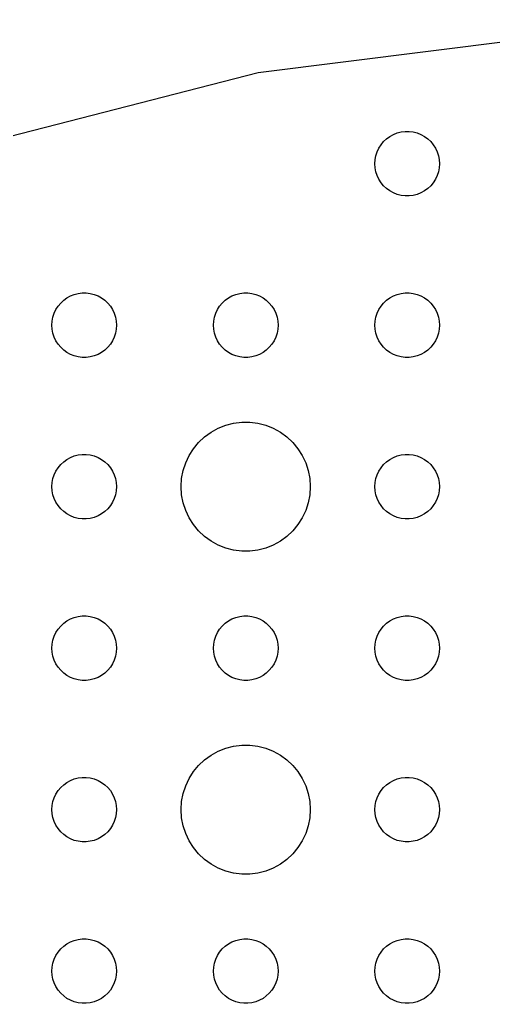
# Model space of a CAD drawing. Header units: metres. Extents: x -157 to 157, y -157 to 157.
# Drawn here: x -40.5 to -18.5, y 111 to 156.69 of the extents above; entities that cross this region are included whole.
import ezdxf

# ---------------------------------------------------------------- set-up
doc = ezdxf.new("R2010")
doc.units = ezdxf.units.M

msp = doc.modelspace()

# ---------------------------------------------------------------- linework, layer by layer
for p, q in [((-9.85811, 156.69), (-29.4189, 154.219)), ((-29.4189, 154.219), (-48.5157, 149.316)), ((-23.4561, 151.156), (-23.3037, 151.266)), ((-23.3037, 151.266), (-23.1387, 151.357)), ((-23.1387, 151.357), (-22.9635, 151.427)), ((-22.9635, 151.427), (-22.7811, 151.473)), ((-22.7811, 151.473), (-22.5942, 151.497)), ((-22.5942, 151.497), (-22.4058, 151.497)), ((-22.4058, 151.497), (-22.2189, 151.473)), ((-22.2189, 151.473), (-22.0365, 151.427)), ((-22.0365, 151.427), (-21.8613, 151.357)), ((-21.8613, 151.357), (-21.6963, 151.266)), ((-21.6963, 151.266), (-21.5439, 151.156)), ((-23.8145, 150.723), (-23.7135, 150.882)), ((-23.7135, 150.882), (-23.5934, 151.027)), ((-23.5934, 151.027), (-23.4561, 151.156)), ((-21.5439, 151.156), (-21.4065, 151.027)), ((-21.4065, 151.027), (-21.2865, 150.882)), ((-21.2865, 150.882), (-21.1855, 150.723)), ((-23.9882, 150.188), (-23.9529, 150.373)), ((-23.9529, 150.373), (-23.8947, 150.552)), ((-23.8947, 150.552), (-23.8145, 150.723)), ((-21.1855, 150.723), (-21.1053, 150.552)), ((-21.1053, 150.552), (-21.0471, 150.373)), ((-21.0471, 150.373), (-21.0118, 150.188)), ((-24, 150), (-23.9882, 150.188)), ((-23.9882, 149.812), (-24, 150)), ((-21.0118, 150.188), (-21, 150)), ((-21, 150), (-21.0118, 149.812)), ((-23.9529, 149.627), (-23.9882, 149.812)), ((-23.8947, 149.448), (-23.9529, 149.627)), ((-23.8145, 149.277), (-23.8947, 149.448)), ((-21.1053, 149.448), (-21.1855, 149.277)), ((-21.0471, 149.627), (-21.1053, 149.448)), ((-21.0118, 149.812), (-21.0471, 149.627)), ((-23.7135, 149.118), (-23.8145, 149.277)), ((-23.5934, 148.973), (-23.7135, 149.118)), ((-23.4561, 148.844), (-23.5934, 148.973)), ((-21.4065, 148.973), (-21.5439, 148.844)), ((-21.2865, 149.118), (-21.4065, 148.973)), ((-21.1855, 149.277), (-21.2865, 149.118)), ((-23.3037, 148.734), (-23.4561, 148.844)), ((-23.1387, 148.643), (-23.3037, 148.734)), ((-22.9635, 148.573), (-23.1387, 148.643)), ((-22.7811, 148.527), (-22.9635, 148.573)), ((-22.5942, 148.503), (-22.7811, 148.527)), ((-22.4058, 148.503), (-22.5942, 148.503)), ((-22.2189, 148.527), (-22.4058, 148.503)), ((-22.0365, 148.573), (-22.2189, 148.527)), ((-21.8613, 148.643), (-22.0365, 148.573)), ((-21.6963, 148.734), (-21.8613, 148.643)), ((-21.5439, 148.844), (-21.6963, 148.734)), ((-38.1387, 143.857), (-37.9635, 143.927)), ((-37.9635, 143.927), (-37.7811, 143.973)), ((-37.7811, 143.973), (-37.5942, 143.997)), ((-37.5942, 143.997), (-37.4058, 143.997)), ((-37.4058, 143.997), (-37.2189, 143.973)), ((-37.2189, 143.973), (-37.0365, 143.927)), ((-37.0365, 143.927), (-36.8613, 143.857)), ((-30.6387, 143.857), (-30.4635, 143.927)), ((-30.4635, 143.927), (-30.2811, 143.973)), ((-30.2811, 143.973), (-30.0942, 143.997)), ((-30.0942, 143.997), (-29.9058, 143.997)), ((-29.9058, 143.997), (-29.7189, 143.973)), ((-29.7189, 143.973), (-29.5365, 143.927)), ((-29.5365, 143.927), (-29.3613, 143.857)), ((-23.1387, 143.857), (-22.9635, 143.927)), ((-22.9635, 143.927), (-22.7811, 143.973)), ((-22.7811, 143.973), (-22.5942, 143.997)), ((-22.5942, 143.997), (-22.4058, 143.997)), ((-22.4058, 143.997), (-22.2189, 143.973)), ((-22.2189, 143.973), (-22.0365, 143.927)), ((-22.0365, 143.927), (-21.8613, 143.857)), ((-38.7135, 143.382), (-38.5934, 143.527)), ((-38.5934, 143.527), (-38.4561, 143.656)), ((-38.4561, 143.656), (-38.3037, 143.766)), ((-38.3037, 143.766), (-38.1387, 143.857)), ((-36.8613, 143.857), (-36.6963, 143.766)), ((-36.6963, 143.766), (-36.5439, 143.656)), ((-36.5439, 143.656), (-36.4065, 143.527)), ((-36.4065, 143.527), (-36.2865, 143.382)), ((-31.2135, 143.382), (-31.0934, 143.527)), ((-31.0934, 143.527), (-30.9561, 143.656)), ((-30.9561, 143.656), (-30.8037, 143.766)), ((-30.8037, 143.766), (-30.6387, 143.857)), ((-29.3613, 143.857), (-29.1963, 143.766)), ((-29.1963, 143.766), (-29.0439, 143.656)), ((-29.0439, 143.656), (-28.9065, 143.527)), ((-28.9065, 143.527), (-28.7865, 143.382)), ((-23.7135, 143.382), (-23.5934, 143.527)), ((-23.5934, 143.527), (-23.4561, 143.656)), ((-23.4561, 143.656), (-23.3037, 143.766)), ((-23.3037, 143.766), (-23.1387, 143.857)), ((-21.8613, 143.857), (-21.6963, 143.766)), ((-21.6963, 143.766), (-21.5439, 143.656)), ((-21.5439, 143.656), (-21.4065, 143.527)), ((-21.4065, 143.527), (-21.2865, 143.382)), ((-38.9529, 142.873), (-38.8947, 143.052)), ((-38.8947, 143.052), (-38.8145, 143.223)), ((-38.8145, 143.223), (-38.7135, 143.382)), ((-36.2865, 143.382), (-36.1855, 143.223)), ((-36.1855, 143.223), (-36.1053, 143.052)), ((-36.1053, 143.052), (-36.0471, 142.873)), ((-31.4529, 142.873), (-31.3947, 143.052)), ((-31.3947, 143.052), (-31.3145, 143.223)), ((-31.3145, 143.223), (-31.2135, 143.382)), ((-28.7865, 143.382), (-28.6855, 143.223)), ((-28.6855, 143.223), (-28.6053, 143.052)), ((-28.6053, 143.052), (-28.5471, 142.873)), ((-23.9529, 142.873), (-23.8947, 143.052)), ((-23.8947, 143.052), (-23.8145, 143.223)), ((-23.8145, 143.223), (-23.7135, 143.382)), ((-21.2865, 143.382), (-21.1855, 143.223)), ((-21.1855, 143.223), (-21.1053, 143.052)), ((-21.1053, 143.052), (-21.0471, 142.873)), ((-39, 142.5), (-38.9882, 142.688)), ((-38.9882, 142.688), (-38.9529, 142.873)), ((-36.0471, 142.873), (-36.0118, 142.688)), ((-36.0118, 142.688), (-36, 142.5)), ((-31.5, 142.5), (-31.4882, 142.688)), ((-31.4882, 142.688), (-31.4529, 142.873)), ((-28.5471, 142.873), (-28.5118, 142.688)), ((-28.5118, 142.688), (-28.5, 142.5)), ((-24, 142.5), (-23.9882, 142.688)), ((-23.9882, 142.688), (-23.9529, 142.873)), ((-21.0471, 142.873), (-21.0118, 142.688)), ((-21.0118, 142.688), (-21, 142.5)), ((-38.9882, 142.312), (-39, 142.5)), ((-38.9529, 142.127), (-38.9882, 142.312)), ((-38.8947, 141.948), (-38.9529, 142.127)), ((-36.0471, 142.127), (-36.1053, 141.948)), ((-36.0118, 142.312), (-36.0471, 142.127)), ((-36, 142.5), (-36.0118, 142.312)), ((-31.4882, 142.312), (-31.5, 142.5)), ((-31.4529, 142.127), (-31.4882, 142.312)), ((-31.3947, 141.948), (-31.4529, 142.127)), ((-28.5471, 142.127), (-28.6053, 141.948)), ((-28.5118, 142.312), (-28.5471, 142.127)), ((-28.5, 142.5), (-28.5118, 142.312)), ((-23.9882, 142.312), (-24, 142.5)), ((-23.9529, 142.127), (-23.9882, 142.312)), ((-23.8947, 141.948), (-23.9529, 142.127)), ((-21.0471, 142.127), (-21.1053, 141.948)), ((-21.0118, 142.312), (-21.0471, 142.127)), ((-21, 142.5), (-21.0118, 142.312)), ((-38.8145, 141.777), (-38.8947, 141.948)), ((-38.7135, 141.618), (-38.8145, 141.777)), ((-36.1855, 141.777), (-36.2865, 141.618)), ((-36.1053, 141.948), (-36.1855, 141.777)), ((-31.3145, 141.777), (-31.3947, 141.948)), ((-31.2135, 141.618), (-31.3145, 141.777)), ((-28.6855, 141.777), (-28.7865, 141.618)), ((-28.6053, 141.948), (-28.6855, 141.777)), ((-23.8145, 141.777), (-23.8947, 141.948)), ((-23.7135, 141.618), (-23.8145, 141.777)), ((-21.1855, 141.777), (-21.2865, 141.618)), ((-21.1053, 141.948), (-21.1855, 141.777)), ((-38.5934, 141.473), (-38.7135, 141.618)), ((-38.4561, 141.344), (-38.5934, 141.473)), ((-38.3037, 141.234), (-38.4561, 141.344)), ((-38.1387, 141.143), (-38.3037, 141.234)), ((-36.6963, 141.234), (-36.8613, 141.143)), ((-36.5439, 141.344), (-36.6963, 141.234)), ((-36.4065, 141.473), (-36.5439, 141.344)), ((-36.2865, 141.618), (-36.4065, 141.473)), ((-31.0934, 141.473), (-31.2135, 141.618)), ((-30.9561, 141.344), (-31.0934, 141.473)), ((-30.8037, 141.234), (-30.9561, 141.344)), ((-30.6387, 141.143), (-30.8037, 141.234)), ((-29.1963, 141.234), (-29.3613, 141.143)), ((-29.0439, 141.344), (-29.1963, 141.234)), ((-28.9065, 141.473), (-29.0439, 141.344)), ((-28.7865, 141.618), (-28.9065, 141.473)), ((-23.5934, 141.473), (-23.7135, 141.618)), ((-23.4561, 141.344), (-23.5934, 141.473)), ((-23.3037, 141.234), (-23.4561, 141.344)), ((-23.1387, 141.143), (-23.3037, 141.234)), ((-21.6963, 141.234), (-21.8613, 141.143)), ((-21.5439, 141.344), (-21.6963, 141.234)), ((-21.4065, 141.473), (-21.5439, 141.344)), ((-21.2865, 141.618), (-21.4065, 141.473)), ((-37.9635, 141.073), (-38.1387, 141.143)), ((-37.7811, 141.027), (-37.9635, 141.073)), ((-37.5942, 141.003), (-37.7811, 141.027)), ((-37.4058, 141.003), (-37.5942, 141.003)), ((-37.2189, 141.027), (-37.4058, 141.003)), ((-37.0365, 141.073), (-37.2189, 141.027)), ((-36.8613, 141.143), (-37.0365, 141.073)), ((-30.4635, 141.073), (-30.6387, 141.143)), ((-30.2811, 141.027), (-30.4635, 141.073)), ((-30.0942, 141.003), (-30.2811, 141.027)), ((-29.9058, 141.003), (-30.0942, 141.003)), ((-29.7189, 141.027), (-29.9058, 141.003)), ((-29.5365, 141.073), (-29.7189, 141.027)), ((-29.3613, 141.143), (-29.5365, 141.073)), ((-22.9635, 141.073), (-23.1387, 141.143)), ((-22.7811, 141.027), (-22.9635, 141.073)), ((-22.5942, 141.003), (-22.7811, 141.027)), ((-22.4058, 141.003), (-22.5942, 141.003)), ((-22.2189, 141.027), (-22.4058, 141.003)), ((-22.0365, 141.073), (-22.2189, 141.027)), ((-21.8613, 141.143), (-22.0365, 141.073)), ((-30.5621, 137.947), (-30.1884, 137.994)), ((-30.1884, 137.994), (-29.8116, 137.994)), ((-29.8116, 137.994), (-29.4379, 137.947)), ((-31.9123, 137.312), (-31.6075, 137.533)), ((-31.6075, 137.533), (-31.2773, 137.714)), ((-31.2773, 137.714), (-30.927, 137.853)), ((-30.927, 137.853), (-30.5621, 137.947)), ((-29.4379, 137.947), (-29.0729, 137.853)), ((-29.0729, 137.853), (-28.7227, 137.714)), ((-28.7227, 137.714), (-28.3925, 137.533)), ((-28.3925, 137.533), (-28.0877, 137.312)), ((-32.1869, 137.054), (-31.9123, 137.312)), ((-28.0877, 137.312), (-27.8131, 137.054)), ((-32.6289, 136.445), (-32.427, 136.763)), ((-32.427, 136.763), (-32.1869, 137.054)), ((-27.8131, 137.054), (-27.5729, 136.763)), ((-27.5729, 136.763), (-27.3711, 136.445)), ((-38.5934, 136.027), (-38.4561, 136.156)), ((-38.4561, 136.156), (-38.3037, 136.266)), ((-38.3037, 136.266), (-38.1387, 136.357)), ((-38.1387, 136.357), (-37.9635, 136.427)), ((-37.9635, 136.427), (-37.7811, 136.473)), ((-37.7811, 136.473), (-37.5942, 136.497)), ((-37.5942, 136.497), (-37.4058, 136.497)), ((-37.4058, 136.497), (-37.2189, 136.473)), ((-37.2189, 136.473), (-37.0365, 136.427)), ((-37.0365, 136.427), (-36.8613, 136.357)), ((-36.8613, 136.357), (-36.6963, 136.266)), ((-36.6963, 136.266), (-36.5439, 136.156)), ((-36.5439, 136.156), (-36.4065, 136.027)), ((-32.7893, 136.104), (-32.6289, 136.445)), ((-27.3711, 136.445), (-27.2107, 136.104)), ((-23.5934, 136.027), (-23.4561, 136.156)), ((-23.4561, 136.156), (-23.3037, 136.266)), ((-23.3037, 136.266), (-23.1387, 136.357)), ((-23.1387, 136.357), (-22.9635, 136.427)), ((-22.9635, 136.427), (-22.7811, 136.473)), ((-22.7811, 136.473), (-22.5942, 136.497)), ((-22.5942, 136.497), (-22.4058, 136.497)), ((-22.4058, 136.497), (-22.2189, 136.473)), ((-22.2189, 136.473), (-22.0365, 136.427)), ((-22.0365, 136.427), (-21.8613, 136.357)), ((-21.8613, 136.357), (-21.6963, 136.266)), ((-21.6963, 136.266), (-21.5439, 136.156)), ((-21.5439, 136.156), (-21.4065, 136.027)), ((-38.8947, 135.552), (-38.8145, 135.723)), ((-38.8145, 135.723), (-38.7135, 135.882)), ((-38.7135, 135.882), (-38.5934, 136.027)), ((-36.4065, 136.027), (-36.2865, 135.882)), ((-36.2865, 135.882), (-36.1855, 135.723)), ((-36.1855, 135.723), (-36.1053, 135.552)), ((-32.9763, 135.376), (-32.9057, 135.746)), ((-32.9057, 135.746), (-32.7893, 136.104)), ((-27.2107, 136.104), (-27.0942, 135.746)), ((-27.0942, 135.746), (-27.0237, 135.376)), ((-23.8947, 135.552), (-23.8145, 135.723)), ((-23.8145, 135.723), (-23.7135, 135.882)), ((-23.7135, 135.882), (-23.5934, 136.027)), ((-21.4065, 136.027), (-21.2865, 135.882)), ((-21.2865, 135.882), (-21.1855, 135.723)), ((-21.1855, 135.723), (-21.1053, 135.552)), ((-38.9882, 135.188), (-38.9529, 135.373)), ((-38.9529, 135.373), (-38.8947, 135.552)), ((-36.1053, 135.552), (-36.0471, 135.373)), ((-36.0471, 135.373), (-36.0118, 135.188)), ((-33, 135), (-32.9763, 135.376)), ((-27.0237, 135.376), (-27, 135)), ((-23.9882, 135.188), (-23.9529, 135.373)), ((-23.9529, 135.373), (-23.8947, 135.552)), ((-21.1053, 135.552), (-21.0471, 135.373)), ((-21.0471, 135.373), (-21.0118, 135.188)), ((-39, 135), (-38.9882, 135.188)), ((-38.9882, 134.812), (-39, 135)), ((-38.9529, 134.627), (-38.9882, 134.812)), ((-36.0118, 134.812), (-36.0471, 134.627)), ((-36.0118, 135.188), (-36, 135)), ((-36, 135), (-36.0118, 134.812)), ((-32.9763, 134.624), (-33, 135)), ((-27, 135), (-27.0237, 134.624)), ((-24, 135), (-23.9882, 135.188)), ((-23.9882, 134.812), (-24, 135)), ((-23.9529, 134.627), (-23.9882, 134.812)), ((-21.0118, 134.812), (-21.0471, 134.627)), ((-21.0118, 135.188), (-21, 135)), ((-21, 135), (-21.0118, 134.812)), ((-38.8947, 134.448), (-38.9529, 134.627)), ((-38.8145, 134.277), (-38.8947, 134.448)), ((-36.1053, 134.448), (-36.1855, 134.277)), ((-36.0471, 134.627), (-36.1053, 134.448)), ((-32.9057, 134.254), (-32.9763, 134.624)), ((-27.0237, 134.624), (-27.0942, 134.254)), ((-23.8947, 134.448), (-23.9529, 134.627)), ((-23.8145, 134.277), (-23.8947, 134.448)), ((-21.1053, 134.448), (-21.1855, 134.277)), ((-21.0471, 134.627), (-21.1053, 134.448)), ((-38.7135, 134.118), (-38.8145, 134.277)), ((-38.5934, 133.973), (-38.7135, 134.118)), ((-38.4561, 133.844), (-38.5934, 133.973)), ((-36.4065, 133.973), (-36.5439, 133.844)), ((-36.2865, 134.118), (-36.4065, 133.973)), ((-36.1855, 134.277), (-36.2865, 134.118)), ((-32.7893, 133.896), (-32.9057, 134.254)), ((-32.6289, 133.555), (-32.7893, 133.896)), ((-27.2107, 133.896), (-27.3711, 133.555)), ((-27.0942, 134.254), (-27.2107, 133.896)), ((-23.7135, 134.118), (-23.8145, 134.277)), ((-23.5934, 133.973), (-23.7135, 134.118)), ((-23.4561, 133.844), (-23.5934, 133.973)), ((-21.4065, 133.973), (-21.5439, 133.844)), ((-21.2865, 134.118), (-21.4065, 133.973)), ((-21.1855, 134.277), (-21.2865, 134.118)), ((-38.3037, 133.734), (-38.4561, 133.844)), ((-38.1387, 133.643), (-38.3037, 133.734)), ((-37.9635, 133.573), (-38.1387, 133.643)), ((-37.7811, 133.527), (-37.9635, 133.573)), ((-37.5942, 133.503), (-37.7811, 133.527)), ((-37.4058, 133.503), (-37.5942, 133.503)), ((-37.2189, 133.527), (-37.4058, 133.503)), ((-37.0365, 133.573), (-37.2189, 133.527)), ((-36.8613, 133.643), (-37.0365, 133.573)), ((-36.6963, 133.734), (-36.8613, 133.643)), ((-36.5439, 133.844), (-36.6963, 133.734)), ((-32.427, 133.237), (-32.6289, 133.555)), ((-27.3711, 133.555), (-27.5729, 133.237)), ((-23.3037, 133.734), (-23.4561, 133.844)), ((-23.1387, 133.643), (-23.3037, 133.734)), ((-22.9635, 133.573), (-23.1387, 133.643)), ((-22.7811, 133.527), (-22.9635, 133.573)), ((-22.5942, 133.503), (-22.7811, 133.527)), ((-22.4058, 133.503), (-22.5942, 133.503)), ((-22.2189, 133.527), (-22.4058, 133.503)), ((-22.0365, 133.573), (-22.2189, 133.527)), ((-21.8613, 133.643), (-22.0365, 133.573)), ((-21.6963, 133.734), (-21.8613, 133.643)), ((-21.5439, 133.844), (-21.6963, 133.734)), ((-32.1869, 132.946), (-32.427, 133.237)), ((-27.5729, 133.237), (-27.8131, 132.946)), ((-31.9123, 132.688), (-32.1869, 132.946)), ((-31.6075, 132.467), (-31.9123, 132.688)), ((-28.0877, 132.688), (-28.3925, 132.467)), ((-27.8131, 132.946), (-28.0877, 132.688)), ((-31.2773, 132.286), (-31.6075, 132.467)), ((-30.927, 132.147), (-31.2773, 132.286)), ((-30.5621, 132.053), (-30.927, 132.147)), ((-30.1884, 132.006), (-30.5621, 132.053)), ((-29.4379, 132.053), (-29.8116, 132.006)), ((-29.0729, 132.147), (-29.4379, 132.053)), ((-28.7227, 132.286), (-29.0729, 132.147)), ((-28.3925, 132.467), (-28.7227, 132.286)), ((-29.8116, 132.006), (-30.1884, 132.006)), ((-38.3037, 128.766), (-38.1387, 128.857)), ((-38.1387, 128.857), (-37.9635, 128.927)), ((-37.9635, 128.927), (-37.7811, 128.973)), ((-37.7811, 128.973), (-37.5942, 128.997)), ((-37.5942, 128.997), (-37.4058, 128.997)), ((-37.4058, 128.997), (-37.2189, 128.973)), ((-37.2189, 128.973), (-37.0365, 128.927)), ((-37.0365, 128.927), (-36.8613, 128.857)), ((-36.8613, 128.857), (-36.6963, 128.766)), ((-30.8037, 128.766), (-30.6387, 128.857)), ((-30.6387, 128.857), (-30.4635, 128.927)), ((-30.4635, 128.927), (-30.2811, 128.973)), ((-30.2811, 128.973), (-30.0942, 128.997)), ((-30.0942, 128.997), (-29.9058, 128.997)), ((-29.9058, 128.997), (-29.7189, 128.973)), ((-29.7189, 128.973), (-29.5365, 128.927)), ((-29.5365, 128.927), (-29.3613, 128.857)), ((-29.3613, 128.857), (-29.1963, 128.766)), ((-23.3037, 128.766), (-23.1387, 128.857)), ((-23.1387, 128.857), (-22.9635, 128.927)), ((-22.9635, 128.927), (-22.7811, 128.973)), ((-22.7811, 128.973), (-22.5942, 128.997)), ((-22.5942, 128.997), (-22.4058, 128.997)), ((-22.4058, 128.997), (-22.2189, 128.973)), ((-22.2189, 128.973), (-22.0365, 128.927)), ((-22.0365, 128.927), (-21.8613, 128.857)), ((-21.8613, 128.857), (-21.6963, 128.766)), ((-38.8145, 128.223), (-38.7135, 128.382)), ((-38.7135, 128.382), (-38.5934, 128.527)), ((-38.5934, 128.527), (-38.4561, 128.656)), ((-38.4561, 128.656), (-38.3037, 128.766)), ((-36.6963, 128.766), (-36.5439, 128.656)), ((-36.5439, 128.656), (-36.4065, 128.527)), ((-36.4065, 128.527), (-36.2865, 128.382)), ((-36.2865, 128.382), (-36.1855, 128.223)), ((-31.3145, 128.223), (-31.2135, 128.382)), ((-31.2135, 128.382), (-31.0934, 128.527)), ((-31.0934, 128.527), (-30.9561, 128.656)), ((-30.9561, 128.656), (-30.8037, 128.766)), ((-29.1963, 128.766), (-29.0439, 128.656)), ((-29.0439, 128.656), (-28.9065, 128.527)), ((-28.9065, 128.527), (-28.7865, 128.382)), ((-28.7865, 128.382), (-28.6855, 128.223)), ((-23.8145, 128.223), (-23.7135, 128.382)), ((-23.7135, 128.382), (-23.5934, 128.527)), ((-23.5934, 128.527), (-23.4561, 128.656)), ((-23.4561, 128.656), (-23.3037, 128.766)), ((-21.6963, 128.766), (-21.5439, 128.656)), ((-21.5439, 128.656), (-21.4065, 128.527)), ((-21.4065, 128.527), (-21.2865, 128.382)), ((-21.2865, 128.382), (-21.1855, 128.223)), ((-38.9529, 127.873), (-38.8947, 128.052)), ((-38.8947, 128.052), (-38.8145, 128.223)), ((-36.1855, 128.223), (-36.1053, 128.052)), ((-36.1053, 128.052), (-36.0471, 127.873)), ((-31.4529, 127.873), (-31.3947, 128.052)), ((-31.3947, 128.052), (-31.3145, 128.223)), ((-28.6855, 128.223), (-28.6053, 128.052)), ((-28.6053, 128.052), (-28.5471, 127.873)), ((-23.9529, 127.873), (-23.8947, 128.052)), ((-23.8947, 128.052), (-23.8145, 128.223)), ((-21.1855, 128.223), (-21.1053, 128.052)), ((-21.1053, 128.052), (-21.0471, 127.873)), ((-39, 127.5), (-38.9882, 127.688)), ((-38.9882, 127.312), (-39, 127.5)), ((-38.9882, 127.688), (-38.9529, 127.873)), ((-36.0471, 127.873), (-36.0118, 127.688)), ((-36.0118, 127.688), (-36, 127.5)), ((-36, 127.5), (-36.0118, 127.312)), ((-31.5, 127.5), (-31.4882, 127.688)), ((-31.4882, 127.312), (-31.5, 127.5)), ((-31.4882, 127.688), (-31.4529, 127.873)), ((-28.5471, 127.873), (-28.5118, 127.688)), ((-28.5118, 127.688), (-28.5, 127.5)), ((-28.5, 127.5), (-28.5118, 127.312)), ((-24, 127.5), (-23.9882, 127.688)), ((-23.9882, 127.312), (-24, 127.5)), ((-23.9882, 127.688), (-23.9529, 127.873)), ((-21.0471, 127.873), (-21.0118, 127.688)), ((-21.0118, 127.688), (-21, 127.5)), ((-21, 127.5), (-21.0118, 127.312)), ((-38.9529, 127.127), (-38.9882, 127.312)), ((-38.8947, 126.948), (-38.9529, 127.127)), ((-36.0471, 127.127), (-36.1053, 126.948)), ((-36.0118, 127.312), (-36.0471, 127.127)), ((-31.4529, 127.127), (-31.4882, 127.312)), ((-31.3947, 126.948), (-31.4529, 127.127)), ((-28.5471, 127.127), (-28.6053, 126.948)), ((-28.5118, 127.312), (-28.5471, 127.127)), ((-23.9529, 127.127), (-23.9882, 127.312)), ((-23.8947, 126.948), (-23.9529, 127.127)), ((-21.0471, 127.127), (-21.1053, 126.948)), ((-21.0118, 127.312), (-21.0471, 127.127)), ((-38.8145, 126.777), (-38.8947, 126.948)), ((-38.7135, 126.618), (-38.8145, 126.777)), ((-38.5934, 126.473), (-38.7135, 126.618)), ((-36.2865, 126.618), (-36.4065, 126.473)), ((-36.1855, 126.777), (-36.2865, 126.618)), ((-36.1053, 126.948), (-36.1855, 126.777)), ((-31.3145, 126.777), (-31.3947, 126.948)), ((-31.2135, 126.618), (-31.3145, 126.777)), ((-31.0934, 126.473), (-31.2135, 126.618)), ((-28.7865, 126.618), (-28.9065, 126.473)), ((-28.6855, 126.777), (-28.7865, 126.618)), ((-28.6053, 126.948), (-28.6855, 126.777)), ((-23.8145, 126.777), (-23.8947, 126.948)), ((-23.7135, 126.618), (-23.8145, 126.777)), ((-23.5934, 126.473), (-23.7135, 126.618)), ((-21.2865, 126.618), (-21.4065, 126.473)), ((-21.1855, 126.777), (-21.2865, 126.618)), ((-21.1053, 126.948), (-21.1855, 126.777)), ((-38.4561, 126.344), (-38.5934, 126.473)), ((-38.3037, 126.234), (-38.4561, 126.344)), ((-38.1387, 126.143), (-38.3037, 126.234)), ((-37.9635, 126.073), (-38.1387, 126.143)), ((-36.8613, 126.143), (-37.0365, 126.073)), ((-36.6963, 126.234), (-36.8613, 126.143)), ((-36.5439, 126.344), (-36.6963, 126.234)), ((-36.4065, 126.473), (-36.5439, 126.344)), ((-30.9561, 126.344), (-31.0934, 126.473)), ((-30.8037, 126.234), (-30.9561, 126.344)), ((-30.6387, 126.143), (-30.8037, 126.234)), ((-30.4635, 126.073), (-30.6387, 126.143)), ((-29.3613, 126.143), (-29.5365, 126.073)), ((-29.1963, 126.234), (-29.3613, 126.143)), ((-29.0439, 126.344), (-29.1963, 126.234)), ((-28.9065, 126.473), (-29.0439, 126.344)), ((-23.4561, 126.344), (-23.5934, 126.473)), ((-23.3037, 126.234), (-23.4561, 126.344)), ((-23.1387, 126.143), (-23.3037, 126.234)), ((-22.9635, 126.073), (-23.1387, 126.143)), ((-21.8613, 126.143), (-22.0365, 126.073)), ((-21.6963, 126.234), (-21.8613, 126.143)), ((-21.5439, 126.344), (-21.6963, 126.234)), ((-21.4065, 126.473), (-21.5439, 126.344)), ((-37.7811, 126.027), (-37.9635, 126.073)), ((-37.5942, 126.003), (-37.7811, 126.027)), ((-37.4058, 126.003), (-37.5942, 126.003)), ((-37.2189, 126.027), (-37.4058, 126.003)), ((-37.0365, 126.073), (-37.2189, 126.027)), ((-30.2811, 126.027), (-30.4635, 126.073)), ((-30.0942, 126.003), (-30.2811, 126.027)), ((-29.9058, 126.003), (-30.0942, 126.003)), ((-29.7189, 126.027), (-29.9058, 126.003)), ((-29.5365, 126.073), (-29.7189, 126.027)), ((-22.7811, 126.027), (-22.9635, 126.073)), ((-22.5942, 126.003), (-22.7811, 126.027)), ((-22.4058, 126.003), (-22.5942, 126.003)), ((-22.2189, 126.027), (-22.4058, 126.003)), ((-22.0365, 126.073), (-22.2189, 126.027)), ((-30.927, 122.853), (-30.5621, 122.947)), ((-30.5621, 122.947), (-30.1884, 122.994)), ((-30.1884, 122.994), (-29.8116, 122.994)), ((-29.8116, 122.994), (-29.4379, 122.947)), ((-29.4379, 122.947), (-29.0729, 122.853)), ((-31.9123, 122.312), (-31.6075, 122.533)), ((-31.6075, 122.533), (-31.2773, 122.714)), ((-31.2773, 122.714), (-30.927, 122.853)), ((-29.0729, 122.853), (-28.7227, 122.714)), ((-28.7227, 122.714), (-28.3925, 122.533)), ((-28.3925, 122.533), (-28.0877, 122.312)), ((-32.427, 121.763), (-32.1869, 122.054)), ((-32.1869, 122.054), (-31.9123, 122.312)), ((-28.0877, 122.312), (-27.8131, 122.054)), ((-27.8131, 122.054), (-27.5729, 121.763)), ((-32.6289, 121.445), (-32.427, 121.763)), ((-27.5729, 121.763), (-27.3711, 121.445)), ((-38.5934, 121.027), (-38.4561, 121.156)), ((-38.4561, 121.156), (-38.3037, 121.266)), ((-38.3037, 121.266), (-38.1387, 121.357)), ((-38.1387, 121.357), (-37.9635, 121.427)), ((-37.9635, 121.427), (-37.7811, 121.473)), ((-37.7811, 121.473), (-37.5942, 121.497)), ((-37.5942, 121.497), (-37.4058, 121.497)), ((-37.4058, 121.497), (-37.2189, 121.473)), ((-37.2189, 121.473), (-37.0365, 121.427)), ((-37.0365, 121.427), (-36.8613, 121.357)), ((-36.8613, 121.357), (-36.6963, 121.266)), ((-36.6963, 121.266), (-36.5439, 121.156)), ((-36.5439, 121.156), (-36.4065, 121.027)), ((-32.9057, 120.746), (-32.7893, 121.104)), ((-32.7893, 121.104), (-32.6289, 121.445)), ((-27.3711, 121.445), (-27.2107, 121.104)), ((-27.2107, 121.104), (-27.0942, 120.746)), ((-23.5934, 121.027), (-23.4561, 121.156)), ((-23.4561, 121.156), (-23.3037, 121.266)), ((-23.3037, 121.266), (-23.1387, 121.357)), ((-23.1387, 121.357), (-22.9635, 121.427)), ((-22.9635, 121.427), (-22.7811, 121.473)), ((-22.7811, 121.473), (-22.5942, 121.497)), ((-22.5942, 121.497), (-22.4058, 121.497)), ((-22.4058, 121.497), (-22.2189, 121.473)), ((-22.2189, 121.473), (-22.0365, 121.427)), ((-22.0365, 121.427), (-21.8613, 121.357)), ((-21.8613, 121.357), (-21.6963, 121.266)), ((-21.6963, 121.266), (-21.5439, 121.156)), ((-21.5439, 121.156), (-21.4065, 121.027)), ((-38.8947, 120.552), (-38.8145, 120.723)), ((-38.8145, 120.723), (-38.7135, 120.882)), ((-38.7135, 120.882), (-38.5934, 121.027)), ((-36.4065, 121.027), (-36.2865, 120.882)), ((-36.2865, 120.882), (-36.1855, 120.723)), ((-36.1855, 120.723), (-36.1053, 120.552)), ((-32.9763, 120.376), (-32.9057, 120.746)), ((-27.0942, 120.746), (-27.0237, 120.376)), ((-23.8947, 120.552), (-23.8145, 120.723)), ((-23.8145, 120.723), (-23.7135, 120.882)), ((-23.7135, 120.882), (-23.5934, 121.027)), ((-21.4065, 121.027), (-21.2865, 120.882)), ((-21.2865, 120.882), (-21.1855, 120.723)), ((-21.1855, 120.723), (-21.1053, 120.552)), ((-39, 120), (-38.9882, 120.188)), ((-38.9882, 120.188), (-38.9529, 120.373)), ((-38.9529, 120.373), (-38.8947, 120.552)), ((-36.1053, 120.552), (-36.0471, 120.373)), ((-36.0471, 120.373), (-36.0118, 120.188)), ((-36.0118, 120.188), (-36, 120)), ((-33, 120), (-32.9763, 120.376)), ((-27.0237, 120.376), (-27, 120)), ((-24, 120), (-23.9882, 120.188)), ((-23.9882, 120.188), (-23.9529, 120.373)), ((-23.9529, 120.373), (-23.8947, 120.552)), ((-21.1053, 120.552), (-21.0471, 120.373)), ((-21.0471, 120.373), (-21.0118, 120.188)), ((-21.0118, 120.188), (-21, 120)), ((-38.9882, 119.812), (-39, 120)), ((-38.9529, 119.627), (-38.9882, 119.812)), ((-36.0118, 119.812), (-36.0471, 119.627)), ((-36, 120), (-36.0118, 119.812)), ((-32.9763, 119.624), (-33, 120)), ((-27, 120), (-27.0237, 119.624)), ((-23.9882, 119.812), (-24, 120)), ((-23.9529, 119.627), (-23.9882, 119.812)), ((-21.0118, 119.812), (-21.0471, 119.627)), ((-21, 120), (-21.0118, 119.812)), ((-38.8947, 119.448), (-38.9529, 119.627)), ((-38.8145, 119.277), (-38.8947, 119.448)), ((-38.7135, 119.118), (-38.8145, 119.277)), ((-36.1855, 119.277), (-36.2865, 119.118)), ((-36.1053, 119.448), (-36.1855, 119.277)), ((-36.0471, 119.627), (-36.1053, 119.448)), ((-32.9057, 119.254), (-32.9763, 119.624)), ((-32.7893, 118.896), (-32.9057, 119.254)), ((-27.0942, 119.254), (-27.2107, 118.896)), ((-27.0237, 119.624), (-27.0942, 119.254)), ((-23.8947, 119.448), (-23.9529, 119.627)), ((-23.8145, 119.277), (-23.8947, 119.448)), ((-23.7135, 119.118), (-23.8145, 119.277)), ((-21.1855, 119.277), (-21.2865, 119.118)), ((-21.1053, 119.448), (-21.1855, 119.277)), ((-21.0471, 119.627), (-21.1053, 119.448)), ((-38.5934, 118.973), (-38.7135, 119.118)), ((-38.4561, 118.844), (-38.5934, 118.973)), ((-38.3037, 118.734), (-38.4561, 118.844)), ((-36.5439, 118.844), (-36.6963, 118.734)), ((-36.4065, 118.973), (-36.5439, 118.844)), ((-36.2865, 119.118), (-36.4065, 118.973)), ((-32.6289, 118.555), (-32.7893, 118.896)), ((-27.2107, 118.896), (-27.3711, 118.555)), ((-23.5934, 118.973), (-23.7135, 119.118)), ((-23.4561, 118.844), (-23.5934, 118.973)), ((-23.3037, 118.734), (-23.4561, 118.844)), ((-21.5439, 118.844), (-21.6963, 118.734)), ((-21.4065, 118.973), (-21.5439, 118.844)), ((-21.2865, 119.118), (-21.4065, 118.973)), ((-38.1387, 118.643), (-38.3037, 118.734)), ((-37.9635, 118.573), (-38.1387, 118.643)), ((-37.7811, 118.527), (-37.9635, 118.573)), ((-37.5942, 118.503), (-37.7811, 118.527)), ((-37.4058, 118.503), (-37.5942, 118.503)), ((-37.2189, 118.527), (-37.4058, 118.503)), ((-37.0365, 118.573), (-37.2189, 118.527)), ((-36.8613, 118.643), (-37.0365, 118.573)), ((-36.6963, 118.734), (-36.8613, 118.643)), ((-32.427, 118.237), (-32.6289, 118.555)), ((-27.3711, 118.555), (-27.5729, 118.237)), ((-23.1387, 118.643), (-23.3037, 118.734)), ((-22.9635, 118.573), (-23.1387, 118.643)), ((-22.7811, 118.527), (-22.9635, 118.573)), ((-22.5942, 118.503), (-22.7811, 118.527)), ((-22.4058, 118.503), (-22.5942, 118.503)), ((-22.2189, 118.527), (-22.4058, 118.503)), ((-22.0365, 118.573), (-22.2189, 118.527)), ((-21.8613, 118.643), (-22.0365, 118.573)), ((-21.6963, 118.734), (-21.8613, 118.643)), ((-32.1869, 117.946), (-32.427, 118.237)), ((-31.9123, 117.688), (-32.1869, 117.946)), ((-27.8131, 117.946), (-28.0877, 117.688)), ((-27.5729, 118.237), (-27.8131, 117.946)), ((-31.6075, 117.467), (-31.9123, 117.688)), ((-31.2773, 117.286), (-31.6075, 117.467)), ((-28.3925, 117.467), (-28.7227, 117.286)), ((-28.0877, 117.688), (-28.3925, 117.467)), ((-30.927, 117.147), (-31.2773, 117.286)), ((-30.5621, 117.053), (-30.927, 117.147)), ((-30.1884, 117.006), (-30.5621, 117.053)), ((-29.8116, 117.006), (-30.1884, 117.006)), ((-29.4379, 117.053), (-29.8116, 117.006)), ((-29.0729, 117.147), (-29.4379, 117.053)), ((-28.7227, 117.286), (-29.0729, 117.147)), ((-38.4561, 113.656), (-38.3037, 113.766)), ((-38.3037, 113.766), (-38.1387, 113.857)), ((-38.1387, 113.857), (-37.9635, 113.927)), ((-37.9635, 113.927), (-37.7811, 113.973)), ((-37.7811, 113.973), (-37.5942, 113.997)), ((-37.5942, 113.997), (-37.4058, 113.997)), ((-37.4058, 113.997), (-37.2189, 113.973)), ((-37.2189, 113.973), (-37.0365, 113.927)), ((-37.0365, 113.927), (-36.8613, 113.857)), ((-36.8613, 113.857), (-36.6963, 113.766)), ((-36.6963, 113.766), (-36.5439, 113.656)), ((-30.9561, 113.656), (-30.8037, 113.766)), ((-30.8037, 113.766), (-30.6387, 113.857)), ((-30.6387, 113.857), (-30.4635, 113.927)), ((-30.4635, 113.927), (-30.2811, 113.973)), ((-30.2811, 113.973), (-30.0942, 113.997)), ((-30.0942, 113.997), (-29.9058, 113.997)), ((-29.9058, 113.997), (-29.7189, 113.973)), ((-29.7189, 113.973), (-29.5365, 113.927)), ((-29.5365, 113.927), (-29.3613, 113.857)), ((-29.3613, 113.857), (-29.1963, 113.766)), ((-29.1963, 113.766), (-29.0439, 113.656)), ((-23.4561, 113.656), (-23.3037, 113.766)), ((-23.3037, 113.766), (-23.1387, 113.857)), ((-23.1387, 113.857), (-22.9635, 113.927)), ((-22.9635, 113.927), (-22.7811, 113.973)), ((-22.7811, 113.973), (-22.5942, 113.997)), ((-22.5942, 113.997), (-22.4058, 113.997)), ((-22.4058, 113.997), (-22.2189, 113.973)), ((-22.2189, 113.973), (-22.0365, 113.927)), ((-22.0365, 113.927), (-21.8613, 113.857)), ((-21.8613, 113.857), (-21.6963, 113.766)), ((-21.6963, 113.766), (-21.5439, 113.656)), ((-38.8145, 113.223), (-38.7135, 113.382)), ((-38.7135, 113.382), (-38.5934, 113.527)), ((-38.5934, 113.527), (-38.4561, 113.656)), ((-36.5439, 113.656), (-36.4065, 113.527)), ((-36.4065, 113.527), (-36.2865, 113.382)), ((-36.2865, 113.382), (-36.1855, 113.223)), ((-31.3145, 113.223), (-31.2135, 113.382)), ((-31.2135, 113.382), (-31.0934, 113.527)), ((-31.0934, 113.527), (-30.9561, 113.656)), ((-29.0439, 113.656), (-28.9065, 113.527)), ((-28.9065, 113.527), (-28.7865, 113.382)), ((-28.7865, 113.382), (-28.6855, 113.223)), ((-23.8145, 113.223), (-23.7135, 113.382)), ((-23.7135, 113.382), (-23.5934, 113.527)), ((-23.5934, 113.527), (-23.4561, 113.656)), ((-21.5439, 113.656), (-21.4065, 113.527)), ((-21.4065, 113.527), (-21.2865, 113.382)), ((-21.2865, 113.382), (-21.1855, 113.223)), ((-38.9882, 112.688), (-38.9529, 112.873)), ((-38.9529, 112.873), (-38.8947, 113.052)), ((-38.8947, 113.052), (-38.8145, 113.223)), ((-36.1855, 113.223), (-36.1053, 113.052)), ((-36.1053, 113.052), (-36.0471, 112.873)), ((-36.0471, 112.873), (-36.0118, 112.688)), ((-31.4882, 112.688), (-31.4529, 112.873)), ((-31.4529, 112.873), (-31.3947, 113.052)), ((-31.3947, 113.052), (-31.3145, 113.223)), ((-28.6855, 113.223), (-28.6053, 113.052)), ((-28.6053, 113.052), (-28.5471, 112.873)), ((-28.5471, 112.873), (-28.5118, 112.688)), ((-23.9882, 112.688), (-23.9529, 112.873)), ((-23.9529, 112.873), (-23.8947, 113.052)), ((-23.8947, 113.052), (-23.8145, 113.223)), ((-21.1855, 113.223), (-21.1053, 113.052)), ((-21.1053, 113.052), (-21.0471, 112.873)), ((-21.0471, 112.873), (-21.0118, 112.688)), ((-39, 112.5), (-38.9882, 112.688)), ((-38.9882, 112.312), (-39, 112.5)), ((-36.0118, 112.688), (-36, 112.5)), ((-36, 112.5), (-36.0118, 112.312)), ((-31.5, 112.5), (-31.4882, 112.688)), ((-31.4882, 112.312), (-31.5, 112.5)), ((-28.5118, 112.688), (-28.5, 112.5)), ((-28.5, 112.5), (-28.5118, 112.312)), ((-24, 112.5), (-23.9882, 112.688)), ((-23.9882, 112.312), (-24, 112.5)), ((-21.0118, 112.688), (-21, 112.5)), ((-21, 112.5), (-21.0118, 112.312)), ((-38.9529, 112.127), (-38.9882, 112.312)), ((-38.8947, 111.948), (-38.9529, 112.127)), ((-38.8145, 111.777), (-38.8947, 111.948)), ((-36.1053, 111.948), (-36.1855, 111.777)), ((-36.0471, 112.127), (-36.1053, 111.948)), ((-36.0118, 112.312), (-36.0471, 112.127)), ((-31.4529, 112.127), (-31.4882, 112.312)), ((-31.3947, 111.948), (-31.4529, 112.127)), ((-31.3145, 111.777), (-31.3947, 111.948)), ((-28.6053, 111.948), (-28.6855, 111.777)), ((-28.5471, 112.127), (-28.6053, 111.948)), ((-28.5118, 112.312), (-28.5471, 112.127)), ((-23.9529, 112.127), (-23.9882, 112.312)), ((-23.8947, 111.948), (-23.9529, 112.127)), ((-23.8145, 111.777), (-23.8947, 111.948)), ((-21.1053, 111.948), (-21.1855, 111.777)), ((-21.0471, 112.127), (-21.1053, 111.948)), ((-21.0118, 112.312), (-21.0471, 112.127)), ((-38.7135, 111.618), (-38.8145, 111.777)), ((-38.5934, 111.473), (-38.7135, 111.618)), ((-36.2865, 111.618), (-36.4065, 111.473)), ((-36.1855, 111.777), (-36.2865, 111.618)), ((-31.2135, 111.618), (-31.3145, 111.777)), ((-31.0934, 111.473), (-31.2135, 111.618)), ((-28.7865, 111.618), (-28.9065, 111.473)), ((-28.6855, 111.777), (-28.7865, 111.618)), ((-23.7135, 111.618), (-23.8145, 111.777)), ((-23.5934, 111.473), (-23.7135, 111.618)), ((-21.2865, 111.618), (-21.4065, 111.473)), ((-21.1855, 111.777), (-21.2865, 111.618)), ((-38.4561, 111.344), (-38.5934, 111.473)), ((-38.3037, 111.234), (-38.4561, 111.344)), ((-38.1387, 111.143), (-38.3037, 111.234)), ((-37.9635, 111.073), (-38.1387, 111.143)), ((-37.7811, 111.027), (-37.9635, 111.073)), ((-37.5942, 111.003), (-37.7811, 111.027)), ((-37.2189, 111.027), (-37.4058, 111.003)), ((-37.0365, 111.073), (-37.2189, 111.027)), ((-36.8613, 111.143), (-37.0365, 111.073)), ((-36.6963, 111.234), (-36.8613, 111.143)), ((-36.5439, 111.344), (-36.6963, 111.234)), ((-36.4065, 111.473), (-36.5439, 111.344)), ((-30.9561, 111.344), (-31.0934, 111.473)), ((-30.8037, 111.234), (-30.9561, 111.344)), ((-30.6387, 111.143), (-30.8037, 111.234)), ((-30.4635, 111.073), (-30.6387, 111.143)), ((-30.2811, 111.027), (-30.4635, 111.073)), ((-30.0942, 111.003), (-30.2811, 111.027)), ((-29.7189, 111.027), (-29.9058, 111.003)), ((-29.5365, 111.073), (-29.7189, 111.027)), ((-29.3613, 111.143), (-29.5365, 111.073)), ((-29.1963, 111.234), (-29.3613, 111.143)), ((-29.0439, 111.344), (-29.1963, 111.234)), ((-28.9065, 111.473), (-29.0439, 111.344)), ((-23.4561, 111.344), (-23.5934, 111.473)), ((-23.3037, 111.234), (-23.4561, 111.344)), ((-23.1387, 111.143), (-23.3037, 111.234)), ((-22.9635, 111.073), (-23.1387, 111.143)), ((-22.7811, 111.027), (-22.9635, 111.073)), ((-22.5942, 111.003), (-22.7811, 111.027)), ((-22.2189, 111.027), (-22.4058, 111.003)), ((-22.0365, 111.073), (-22.2189, 111.027)), ((-21.8613, 111.143), (-22.0365, 111.073)), ((-21.6963, 111.234), (-21.8613, 111.143)), ((-21.5439, 111.344), (-21.6963, 111.234)), ((-21.4065, 111.473), (-21.5439, 111.344)), ((-37.4058, 111.003), (-37.5942, 111.003)), ((-29.9058, 111.003), (-30.0942, 111.003)), ((-22.4058, 111.003), (-22.5942, 111.003))]:
    msp.add_line(p, q)

doc.saveas('drawing.dxf')
